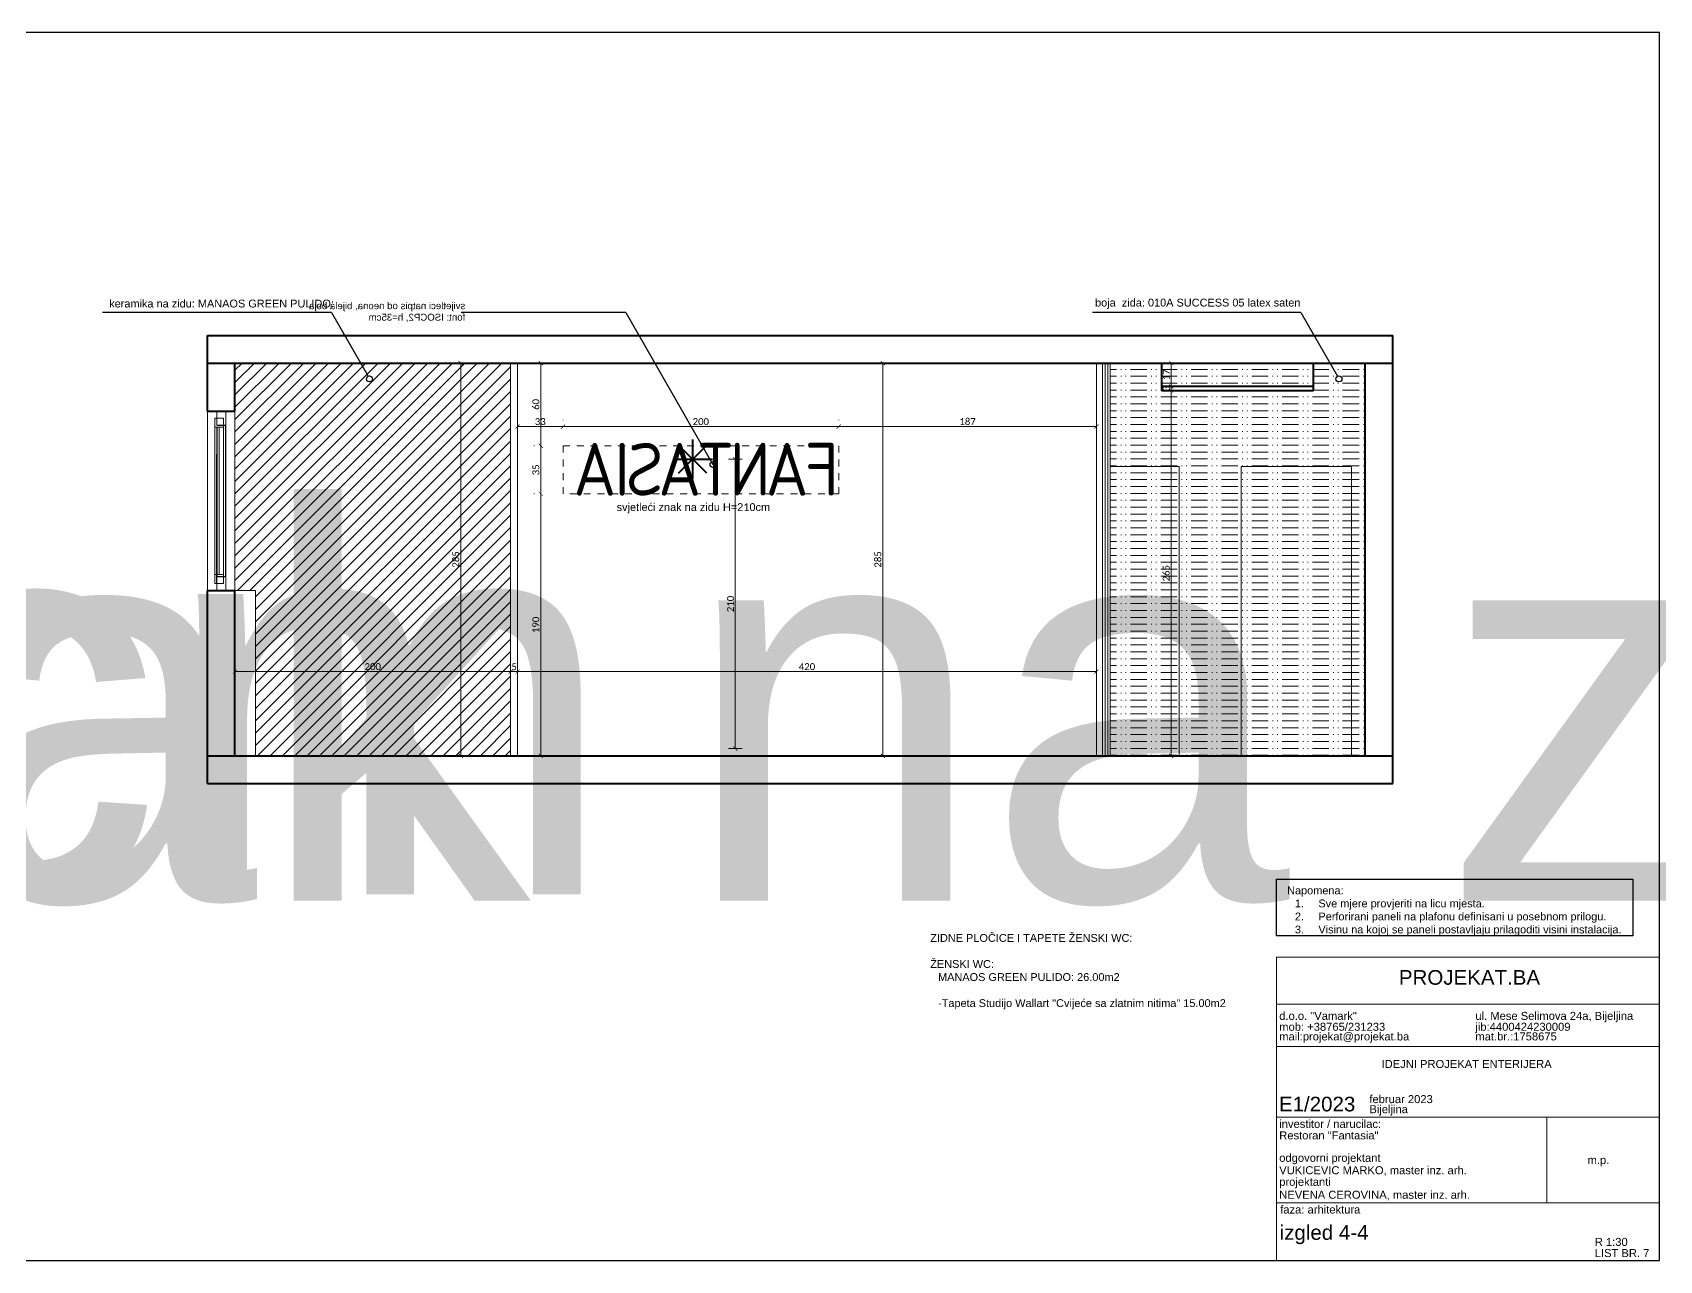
# Model space of a CAD drawing. Header units: centimetres. Extents: x -26724 to 60145, y -23645 to 6771.
# Drawn here: x 9593 to 10773, y 4039 to 4930 of the extents above; entities that cross this region are included whole.
import ezdxf

# ---------------------------------------------------------------- set-up
doc = ezdxf.new("R2010")
doc.units = ezdxf.units.CM
for name, pattern in [('AUSGEZOGEN', [0]), ('DALEKOVOD_VN', [5, 2.5, -2.5]), ('PUNKT2_S9', [0.35, 0.15, -0.1, 0, -0.1])]:
    doc.linetypes.add(name, pattern=pattern)
for name, color, linetype, lineweight in [('2.IZGLED', 7, 'Continuous', 13), ('4.KOTE', 88, 'Continuous', 15), ('kote', 7, 'Continuous', 20), ('XR$5$Fenster', 252, 'PUNKT2_S9', 13), ('XR$5$Tuerrahmen', 252, 'PUNKT2_S9', 13), ('zid', 7, 'Continuous', 40)]:
    doc.layers.add(name, color=color, linetype=linetype, lineweight=lineweight)
doc.layers.add('3.IZGLED 2', color=7, linetype='Continuous', lineweight=9, true_color=0x4a4a4a)
for name, color, linetype in [('pozicije', 7, 'Continuous'), ('tekst', 7, 'Continuous'), ('tekst @ 1', 7, 'Continuous'), ('tekst @ 50', 7, 'Continuous')]:
    doc.layers.add(name, color=color, linetype=linetype)
doc.styles.add('0.15', font='arial.ttf', dxfattribs={"height": 0.15})
doc.styles.add('Notes', font='arial.ttf', dxfattribs={"height": 3})
doc.styles.get("Standard").update_dxf_attribs({"font": 'calibri.ttf'})
doc.dimstyles.new('ja 1 30 izgledi zidova', dxfattribs={"dimtxt": 5, "dimasz": 3, "dimexe": 5, "dimexo": 5, "dimgap": 1, "dimtad": 1, "dimdec": 0, "dimtxsty": 'Standard', "dimblk": 'ARCHTICK', "dimcen": 2.5, "dimclrd": 256, "dimclrt": 7, "dimadec": 0, "dimazin": 0, "dimtfac": 1, "dimtdec": 0, "dimtix": 1, "dimtmove": 1, "dimatfit": 3, "dimldrblk": 'ARCHTICK', "dimfxl": 5, "dimfxlon": 1, "dimlwd": 0, "dimlwe": 9, "dimarcsym": 0})

# ---------------------------------------------------------------- blocks, each defined once
blk = doc.blocks.new('_ArchTick')
at = {"color": 0, "linetype": 'ByBlock', "const_width": 0.15}
blk.add_lwpolyline([(-0.5, -0.5), (0.5, 0.5)], dxfattribs=at)
blk = doc.blocks.new('*D2258')
at = {"layer": '4.KOTE', "color": 0, "lineweight": 9, "transparency": 16777216}
for p, q in [((9956.4, 4595.2), (9956.3, 4595.2)), ((9966.3, 4405.2), (9956.3, 4405.2))]:
    blk.add_line(p, q, dxfattribs=at)
at = {"layer": '4.KOTE', "lineweight": 0, "transparency": 16777216}
blk.add_line((9961.3, 4595.2), (9961.3, 4405.2), dxfattribs=at)
at = {"layer": 'Defpoints', "color": 0, "transparency": 16777216}
for p in [(9977.4, 4595.2, 1216.7), (9961.3, 4405.2), (9977.4, 4405.2)]:
    blk.add_point(p, dxfattribs=at)
at = {"layer": '4.KOTE', "lineweight": 0, "transparency": 16777216, "xscale": 3, "yscale": 3, "zscale": 3}
for p, rotation in [((9961.3, 4595.2), 90), ((9961.3, 4405.2), 270)]:
    blk.add_blockref('_ArchTick', p, dxfattribs=dict(at, rotation=rotation))
at = {"layer": '4.KOTE', "color": 7, "transparency": 16777216, "insert": (9957.7, 4500.2), "char_height": 5, "attachment_point": 5, "rotation": 90}
blk.add_mtext('190', dxfattribs=at)
blk = doc.blocks.new('*D2259')
at = {"layer": '4.KOTE', "color": 0, "lineweight": 9, "transparency": 16777216}
for p, q in [((9956.6, 4630.2), (9956.3, 4630.2)), ((9956.6, 4595.2), (9956.3, 4595.2))]:
    blk.add_line(p, q, dxfattribs=at)
at = {"layer": '4.KOTE', "lineweight": 0, "transparency": 16777216}
blk.add_line((9961.3, 4595.2), (9961.3, 4630.2), dxfattribs=at)
at = {"layer": 'Defpoints', "color": 0, "transparency": 16777216}
for p in [(9961.3, 4630.2), (9977.4, 4630.2, 608.3), (9977.4, 4595.2, 608.3)]:
    blk.add_point(p, dxfattribs=at)
at = {"layer": '4.KOTE', "lineweight": 0, "transparency": 16777216, "xscale": 3, "yscale": 3, "zscale": 3}
for p, rotation in [((9961.3, 4630.2), 90), ((9961.3, 4595.2), 270)]:
    blk.add_blockref('_ArchTick', p, dxfattribs=dict(at, rotation=rotation))
at = {"layer": '4.KOTE', "color": 7, "transparency": 16777216, "insert": (9957.7, 4612.7), "char_height": 5, "attachment_point": 5, "rotation": 90}
blk.add_mtext('35', dxfattribs=at)
blk = doc.blocks.new('*D2260')
at = {"layer": '4.KOTE', "color": 0, "lineweight": 9, "transparency": 16777216}
for p, q in [((9966.3, 4690.2), (9956.3, 4690.2)), ((9956.4, 4630.2), (9956.3, 4630.2))]:
    blk.add_line(p, q, dxfattribs=at)
at = {"layer": '4.KOTE', "lineweight": 0, "transparency": 16777216}
blk.add_line((9961.3, 4630.2), (9961.3, 4690.2), dxfattribs=at)
at = {"layer": 'Defpoints', "color": 0, "transparency": 16777216}
for p in [(9961.3, 4690.2), (9977.4, 4690.2), (9977.4, 4630.2, 1216.7)]:
    blk.add_point(p, dxfattribs=at)
at = {"layer": '4.KOTE', "lineweight": 0, "transparency": 16777216, "xscale": 3, "yscale": 3, "zscale": 3}
for p, rotation in [((9961.3, 4690.2), 90), ((9961.3, 4630.2), 270)]:
    blk.add_blockref('_ArchTick', p, dxfattribs=dict(at, rotation=rotation))
at = {"layer": '4.KOTE', "color": 7, "transparency": 16777216, "insert": (9957.7, 4660.2), "char_height": 5, "attachment_point": 5, "rotation": 90}
blk.add_mtext('60', dxfattribs=at)
blk = doc.blocks.new('*D2261')
at = {"layer": '4.KOTE', "color": 0, "lineweight": 9, "transparency": 16777216}
for p, q in [((9977.4, 4648.8), (9977.4, 4649.1)), ((10177.4, 4648.8), (10177.4, 4649.1))]:
    blk.add_line(p, q, dxfattribs=at)
at = {"layer": '4.KOTE', "lineweight": 0, "transparency": 16777216}
blk.add_line((10177.4, 4644.1), (9977.4, 4644.1), dxfattribs=at)
at = {"layer": 'Defpoints', "color": 0, "transparency": 16777216}
for p in [(9977.4, 4644.1), (9977.4, 4630.2, 608.3), (10177.4, 4630.2, 608.3)]:
    blk.add_point(p, dxfattribs=at)
at = {"layer": '4.KOTE', "lineweight": 0, "transparency": 16777216, "xscale": 3, "yscale": 3, "zscale": 3, "rotation": 180}
blk.add_blockref('_ArchTick', (9977.4, 4644.1), dxfattribs=at)
at = {"layer": '4.KOTE', "lineweight": 0, "transparency": 16777216, "xscale": 3, "yscale": 3, "zscale": 3}
blk.add_blockref('_ArchTick', (10177.4, 4644.1), dxfattribs=at)
at = {"layer": '4.KOTE', "color": 7, "transparency": 16777216, "insert": (10077.4, 4647.7), "char_height": 5, "attachment_point": 5}
blk.add_mtext('200', dxfattribs=at)
blk = doc.blocks.new('*D2262')
at = {"layer": '4.KOTE', "color": 0, "lineweight": 9, "transparency": 16777216}
for p, q in [((10177.4, 4648.8), (10177.4, 4649.1)), ((10364.4, 4648.8), (10364.4, 4649.1))]:
    blk.add_line(p, q, dxfattribs=at)
at = {"layer": '4.KOTE', "lineweight": 0, "transparency": 16777216}
blk.add_line((10177.4, 4644.1), (10364.4, 4644.1), dxfattribs=at)
at = {"layer": 'Defpoints', "color": 0, "transparency": 16777216}
for p in [(10364.4, 4644.1), (10177.4, 4630.2, 608.3), (10364.4, 4630.2, 608.3)]:
    blk.add_point(p, dxfattribs=at)
at = {"layer": '4.KOTE', "lineweight": 0, "transparency": 16777216, "xscale": 3, "yscale": 3, "zscale": 3, "rotation": 180}
blk.add_blockref('_ArchTick', (10177.4, 4644.1), dxfattribs=at)
at = {"layer": '4.KOTE', "lineweight": 0, "transparency": 16777216, "xscale": 3, "yscale": 3, "zscale": 3}
blk.add_blockref('_ArchTick', (10364.4, 4644.1), dxfattribs=at)
at = {"layer": '4.KOTE', "color": 7, "transparency": 16777216, "insert": (10270.9, 4647.7), "char_height": 5, "attachment_point": 5}
blk.add_mtext('187', dxfattribs=at)
blk = doc.blocks.new('*D2263')
at = {"layer": '4.KOTE', "color": 0, "lineweight": 9, "transparency": 16777216}
for p, q in [((9944.4, 4649), (9944.4, 4649.1)), ((9977.4, 4649), (9977.4, 4649.1))]:
    blk.add_line(p, q, dxfattribs=at)
at = {"layer": '4.KOTE', "lineweight": 0, "transparency": 16777216}
blk.add_line((9977.4, 4644.1), (9944.4, 4644.1), dxfattribs=at)
at = {"layer": 'Defpoints', "color": 0, "transparency": 16777216}
for p in [(9944.4, 4644.1), (9944.4, 4630.2, 1216.7), (9977.4, 4630.2, 1216.7)]:
    blk.add_point(p, dxfattribs=at)
at = {"layer": '4.KOTE', "lineweight": 0, "transparency": 16777216, "xscale": 3, "yscale": 3, "zscale": 3, "rotation": 180}
blk.add_blockref('_ArchTick', (9944.4, 4644.1), dxfattribs=at)
at = {"layer": '4.KOTE', "lineweight": 0, "transparency": 16777216, "xscale": 3, "yscale": 3, "zscale": 3}
blk.add_blockref('_ArchTick', (9977.4, 4644.1), dxfattribs=at)
at = {"layer": '4.KOTE', "color": 7, "transparency": 16777216, "insert": (9960.9, 4647.7), "char_height": 5, "attachment_point": 5}
blk.add_mtext('33', dxfattribs=at)
blk = doc.blocks.new('Z6666ZZZ')
at = {"layer": 'tekst @ 50', "color": 7, "ltscale": 0.8, "insert": (8913.4, 3743.3, 1216.7), "char_height": 38.269, "attachment_point": 7, "line_spacing_factor": 0.313566, "style": 'Notes'}
blk.add_mtext_dynamic_manual_height_columns('\\pi-128.07803,l153.07796,t76.53898,153.07796;{\\Fisocp2|c0;\\T0.89;FANTASIA}', width=38.269, gutter_width=750, heights=[0], dxfattribs=at)
blk = doc.blocks.new('*D2202')
at = {"layer": '4.KOTE', "lineweight": 0, "transparency": 16777216}
for p, q in [((10418.6, 4673.2), (10418.6, 4676.2)), ((10418.6, 4670.2), (10418.6, 4673.2)), ((10418.6, 4670.2), (10418.6, 4667.2))]:
    blk.add_line(p, q, dxfattribs=at)
at = {"layer": '4.KOTE', "color": 0, "lineweight": 9, "transparency": 16777216}
for p, q in [((10413.6, 4673.2), (10423.6, 4673.2)), ((10413.6, 4670.2), (10423.6, 4670.2))]:
    blk.add_line(p, q, dxfattribs=at)
at = {"layer": 'Defpoints', "color": 0, "transparency": 16777216}
for p in [(10406.1, 4673.2), (10406.1, 4670.2), (10418.6, 4673.2)]:
    blk.add_point(p, dxfattribs=at)
at = {"layer": '4.KOTE', "lineweight": 0, "transparency": 16777216, "xscale": 3, "yscale": 3, "zscale": 3}
for p, rotation in [((10418.6, 4673.2), 270), ((10418.6, 4670.2), 90)]:
    blk.add_blockref('_ArchTick', p, dxfattribs=dict(at, rotation=rotation))
at = {"layer": '4.KOTE', "color": 7, "transparency": 16777216, "insert": (10415, 4671.7), "char_height": 5, "attachment_point": 5, "rotation": 90}
blk.add_mtext('3', dxfattribs=at)
blk = doc.blocks.new('*D2203')
at = {"layer": '4.KOTE', "color": 0, "lineweight": 9, "transparency": 16777216}
for p, q in [((10413.6, 4690.2), (10423.6, 4690.2)), ((10413.6, 4673.2), (10423.6, 4673.2))]:
    blk.add_line(p, q, dxfattribs=at)
at = {"layer": '4.KOTE', "lineweight": 0, "transparency": 16777216}
blk.add_line((10418.6, 4673.2), (10418.6, 4690.2), dxfattribs=at)
at = {"layer": 'Defpoints', "color": 0, "transparency": 16777216}
for p in [(10406.1, 4690.2), (10418.6, 4690.2), (10406.1, 4673.2)]:
    blk.add_point(p, dxfattribs=at)
at = {"layer": '4.KOTE', "lineweight": 0, "transparency": 16777216, "xscale": 3, "yscale": 3, "zscale": 3}
for p, rotation in [((10418.6, 4690.2), 90), ((10418.6, 4673.2), 270)]:
    blk.add_blockref('_ArchTick', p, dxfattribs=dict(at, rotation=rotation))
at = {"layer": '4.KOTE', "color": 7, "transparency": 16777216, "insert": (10415.1, 4681.7), "char_height": 5, "attachment_point": 5, "rotation": 90}
blk.add_mtext('17', dxfattribs=at)
blk = doc.blocks.new('*D2264')
at = {"layer": '4.KOTE', "color": 0, "lineweight": 9, "transparency": 16777216}
for p, q in [((10423.6, 4670.2), (10413.6, 4670.2)), ((10423.6, 4405.2), (10413.6, 4405.2))]:
    blk.add_line(p, q, dxfattribs=at)
at = {"layer": '4.KOTE', "lineweight": 0, "transparency": 16777216}
blk.add_line((10418.6, 4670.2), (10418.6, 4405.2), dxfattribs=at)
at = {"layer": 'Defpoints', "color": 0, "transparency": 16777216}
for p in [(10521.9, 4670.2), (10418.6, 4405.2), (10521.9, 4405.2)]:
    blk.add_point(p, dxfattribs=at)
at = {"layer": '4.KOTE', "lineweight": 0, "transparency": 16777216, "xscale": 3, "yscale": 3, "zscale": 3}
for p, rotation in [((10418.6, 4670.2), 90), ((10418.6, 4405.2), 270)]:
    blk.add_blockref('_ArchTick', p, dxfattribs=dict(at, rotation=rotation))
at = {"layer": '4.KOTE', "color": 7, "transparency": 16777216, "insert": (10415, 4537.7), "char_height": 5, "attachment_point": 5, "rotation": 90}
blk.add_mtext('265', dxfattribs=at)
blk = doc.blocks.new('*D2253')
at = {"layer": '4.KOTE', "color": 0, "lineweight": 9, "transparency": 16777216}
for p, q in [((9739.4, 4471.3), (9739.4, 4461.3)), ((9939.4, 4463.2), (9939.4, 4461.3))]:
    blk.add_line(p, q, dxfattribs=at)
at = {"layer": '4.KOTE', "lineweight": 0, "transparency": 16777216}
blk.add_line((9739.4, 4466.3), (9939.4, 4466.3), dxfattribs=at)
at = {"layer": 'Defpoints', "color": 0, "transparency": 16777216}
for p in [(9739.4, 4690.2), (9939.4, 4690.2, 1216.7), (9939.4, 4466.3)]:
    blk.add_point(p, dxfattribs=at)
at = {"layer": '4.KOTE', "lineweight": 0, "transparency": 16777216, "xscale": 3, "yscale": 3, "zscale": 3, "rotation": 180}
blk.add_blockref('_ArchTick', (9739.4, 4466.3), dxfattribs=at)
at = {"layer": '4.KOTE', "lineweight": 0, "transparency": 16777216, "xscale": 3, "yscale": 3, "zscale": 3}
blk.add_blockref('_ArchTick', (9939.4, 4466.3), dxfattribs=at)
at = {"layer": '4.KOTE', "color": 7, "transparency": 16777216, "insert": (9839.4, 4469.9), "char_height": 5, "attachment_point": 5}
blk.add_mtext('200', dxfattribs=at)
blk = doc.blocks.new('*D2254')
at = {"layer": '4.KOTE', "lineweight": 0, "transparency": 16777216}
for p, q in [((9939.4, 4466.3), (9936.4, 4466.3)), ((9939.4, 4466.3), (9944.4, 4466.3)), ((9944.4, 4466.3), (9947.4, 4466.3))]:
    blk.add_line(p, q, dxfattribs=at)
at = {"layer": '4.KOTE', "color": 0, "lineweight": 9, "transparency": 16777216}
for p, q in [((9939.4, 4463.2), (9939.4, 4461.3)), ((9944.4, 4461.7), (9944.4, 4461.3))]:
    blk.add_line(p, q, dxfattribs=at)
at = {"layer": 'Defpoints', "color": 0, "transparency": 16777216}
for p in [(9939.4, 4690.2, 1216.7), (9944.4, 4510.2, 1216.7), (9944.4, 4466.3)]:
    blk.add_point(p, dxfattribs=at)
at = {"layer": '4.KOTE', "lineweight": 0, "transparency": 16777216, "xscale": 3, "yscale": 3, "zscale": 3}
blk.add_blockref('_ArchTick', (9939.4, 4466.3), dxfattribs=at)
at = {"layer": '4.KOTE', "lineweight": 0, "transparency": 16777216, "xscale": 3, "yscale": 3, "zscale": 3, "rotation": 180}
blk.add_blockref('_ArchTick', (9944.4, 4466.3), dxfattribs=at)
at = {"layer": '4.KOTE', "color": 7, "transparency": 16777216, "insert": (9941.9, 4469.8), "char_height": 5, "attachment_point": 5}
blk.add_mtext('5', dxfattribs=at)
blk = doc.blocks.new('*D2255')
at = {"layer": '4.KOTE', "lineweight": 0, "transparency": 16777216}
blk.add_line((9944.4, 4466.3), (10364.4, 4466.3), dxfattribs=at)
at = {"layer": '4.KOTE', "color": 0, "lineweight": 9, "transparency": 16777216}
for p, q in [((9944.4, 4461.7), (9944.4, 4461.3)), ((10364.4, 4461.6), (10364.4, 4461.3))]:
    blk.add_line(p, q, dxfattribs=at)
at = {"layer": 'Defpoints', "color": 0, "transparency": 16777216}
for p in [(9944.4, 4510.2, 1216.7), (10364.4, 4500.2, 1216.7), (10364.4, 4466.3)]:
    blk.add_point(p, dxfattribs=at)
at = {"layer": '4.KOTE', "lineweight": 0, "transparency": 16777216, "xscale": 3, "yscale": 3, "zscale": 3, "rotation": 180}
blk.add_blockref('_ArchTick', (9944.4, 4466.3), dxfattribs=at)
at = {"layer": '4.KOTE', "lineweight": 0, "transparency": 16777216, "xscale": 3, "yscale": 3, "zscale": 3}
blk.add_blockref('_ArchTick', (10364.4, 4466.3), dxfattribs=at)
at = {"layer": '4.KOTE', "color": 7, "transparency": 16777216, "insert": (10154.4, 4469.9), "char_height": 5, "attachment_point": 5}
blk.add_mtext('420', dxfattribs=at)
blk = doc.blocks.new('*D2256')
at = {"layer": '4.KOTE', "color": 0, "lineweight": 9, "transparency": 16777216}
for p, q in [((9898.2, 4690.2), (9908.2, 4690.2)), ((9901, 4405.2), (9908.2, 4405.2))]:
    blk.add_line(p, q, dxfattribs=at)
at = {"layer": '4.KOTE', "lineweight": 0, "transparency": 16777216}
blk.add_line((9903.2, 4690.2), (9903.2, 4405.2), dxfattribs=at)
at = {"layer": 'Defpoints', "color": 0, "transparency": 16777216}
for p in [(9885.9, 4690.2), (9896, 4405.2), (9903.2, 4405.2)]:
    blk.add_point(p, dxfattribs=at)
at = {"layer": '4.KOTE', "lineweight": 0, "transparency": 16777216, "xscale": 3, "yscale": 3, "zscale": 3}
for p, rotation in [((9903.2, 4690.2), 90), ((9903.2, 4405.2), 270)]:
    blk.add_blockref('_ArchTick', p, dxfattribs=dict(at, rotation=rotation))
at = {"layer": '4.KOTE', "color": 7, "transparency": 16777216, "insert": (9899.6, 4547.7), "char_height": 5, "attachment_point": 5, "rotation": 90}
blk.add_mtext('285', dxfattribs=at)
blk = doc.blocks.new('*D2257')
at = {"layer": '4.KOTE', "color": 0, "lineweight": 9, "transparency": 16777216}
for p, q in [((10213.9, 4690.2), (10204.4, 4690.2)), ((10213.9, 4405.2), (10204.4, 4405.2))]:
    blk.add_line(p, q, dxfattribs=at)
at = {"layer": '4.KOTE', "lineweight": 0, "transparency": 16777216}
blk.add_line((10209.4, 4690.2), (10209.4, 4405.2), dxfattribs=at)
at = {"layer": 'Defpoints', "color": 0, "transparency": 16777216}
for p in [(10218.9, 4690.2), (10209.4, 4405.2), (10218.9, 4405.2)]:
    blk.add_point(p, dxfattribs=at)
at = {"layer": '4.KOTE', "lineweight": 0, "transparency": 16777216, "xscale": 3, "yscale": 3, "zscale": 3}
for p, rotation in [((10209.4, 4690.2), 90), ((10209.4, 4405.2), 270)]:
    blk.add_blockref('_ArchTick', p, dxfattribs=dict(at, rotation=rotation))
at = {"layer": '4.KOTE', "color": 7, "transparency": 16777216, "insert": (10205.8, 4547.7), "char_height": 5, "attachment_point": 5, "rotation": 90}
blk.add_mtext('285', dxfattribs=at)
blk = doc.blocks.new('GTTTTTT')
at = {"layer": 'zid', "color": 1}
for p, q in [((3950.55, 2040.2), (3967.52, 2057.17)), ((3967.52, 2040.2), (3950.55, 2057.17)), ((3959.04, 2060.69), (3959.04, 2036.69)), ((3947.04, 2048.69), (3971.04, 2048.69))]:
    blk.add_line(p, q, dxfattribs=at)
blk = doc.blocks.new('*U3253')
at = {"layer": 'tekst @ 1', "color": 240, "ltscale": 0.8, "insert": (10016.3, 4588.5, -1316.7), "char_height": 5.676, "attachment_point": 1, "style": 'Notes'}
blk.add_mtext_dynamic_manual_height_columns('svjetle{\\fArial|b0|i0|c238|p34;ći znak na zidu H=}2{\\fCalibri|b0|i0|c238|p34;1}0cm ', width=124.95, gutter_width=12.5, heights=[0], dxfattribs=at)
at = {"layer": 'tekst @ 50', "color": 240, "ltscale": 0.8, "insert": (10016.3, 4588.5, -1316.7), "char_height": 283.795, "attachment_point": 3, "style": 'Notes'}
blk.add_mtext_dynamic_manual_height_columns('svjetle{\\fArial|b0|i0|c238|p34;ći znak na zidu H=}2{\\fCalibri|b0|i0|c238|p34;1}0cm ', width=6247.49, gutter_width=625, heights=[0], dxfattribs=at)
blk = doc.blocks.new('*U3255')
at = {"layer": 'tekst @ 50', "color": 240, "ltscale": 0.8, "insert": (7596.2, 4583.8, -1195), "char_height": 283.795, "attachment_point": 1, "style": 'Notes'}
blk.add_mtext_dynamic_manual_height_columns('svjetle{\\fArial|b0|i0|c238|p34;ći znak na zidu H=}2{\\fCalibri|b0|i0|c238|p34;1}0cm ', width=6247.49, gutter_width=625, heights=[0], dxfattribs=at)
blk = doc.blocks.new('*D2811')
at = {"layer": '4.KOTE', "color": 0, "lineweight": 9, "transparency": 16777216}
for p, q in [((10097.4, 4620.4), (10107.4, 4620.4)), ((10097.4, 4410.4), (10107.4, 4410.4))]:
    blk.add_line(p, q, dxfattribs=at)
at = {"layer": '4.KOTE', "lineweight": 0, "transparency": 16777216}
blk.add_line((10102.4, 4620.4), (10102.4, 4410.4), dxfattribs=at)
at = {"layer": 'Defpoints', "color": 0, "transparency": 16777216}
for p in [(10085.8, 4620.4), (10085.8, 4410.4), (10102.4, 4410.4)]:
    blk.add_point(p, dxfattribs=at)
at = {"layer": '4.KOTE', "lineweight": 0, "transparency": 16777216, "xscale": 3, "yscale": 3, "zscale": 3}
for p, rotation in [((10102.4, 4620.4), 90), ((10102.4, 4410.4), 270)]:
    blk.add_blockref('_ArchTick', p, dxfattribs=dict(at, rotation=rotation))
at = {"layer": '4.KOTE', "color": 7, "transparency": 16777216, "insert": (10098.9, 4515.4), "char_height": 5, "attachment_point": 5, "rotation": 90}
blk.add_mtext('210', dxfattribs=at)

msp = doc.modelspace()

# ---------------------------------------------------------------- hatches: boundary and pattern name
at = {"layer": '3.IZGLED 2'}
h = msp.add_hatch(dxfattribs=at)
h.set_pattern_fill('ANSI31', color=256, scale=2)
h.set_pattern_definition([(45, (2512.909, 0), (-4.490128, 4.490128), [])])
edge = h.paths.add_edge_path()
edge.add_line((9754.4, 4405.8), (9754.4, 4525.2))
edge.add_line((9754.4, 4525.2), (9739.4, 4525.2))
edge.add_line((9739.4, 4525.2), (9739.4, 4690.2))
edge.add_line((9739.4, 4690.2), (9939.4, 4690.2))
edge.add_line((9939.4, 4690.2), (9939.4, 4405.2))
edge.add_line((9939.4, 4405.2), (9754.4, 4405.2))
at = {"layer": '4.KOTE', "true_color": 0x636466}
h = msp.add_hatch(dxfattribs=at)
h.set_pattern_fill('ACAD_ISO12W100', color=251)
h.set_pattern_definition([(0, (1039.008, 820.6236), (0, 5), [12, -3, 0.5, -3, 0.5, -3])])
h.paths.add_polyline_path([(10549.4, 4615.2), (10549.4, 4405.2), (10559.4, 4405.2), (10559.4, 4690.2), (10374.4, 4690.2), (10374.4, 4615.2), (10424.4, 4615.2), (10424.4, 4405.2), (10469.4, 4405.2), (10469.4, 4615.2)])
h.paths.add_polyline_path([(10469.4, 4615.2), (10469.4, 4405.2), (10549.4, 4405.2), (10549.4, 4615.2)], flags=17)
h.paths.add_polyline_path([(10374.4, 4405.2), (10424.4, 4405.2), (10424.4, 4615.2), (10374.4, 4615.2)])

# ---------------------------------------------------------------- linework, layer by layer
at = {"layer": '2.IZGLED'}
for p, q in [((9939.4, 4405.2, 1216.7), (9939.4, 4690.2, 1216.7)), ((9944.4, 4405.2, 1216.7), (9944.4, 4690.2, 1216.7)), ((10368.7, 4690.2), (10368.7, 4405.2)), ((10370.7, 4690.2), (10370.7, 4405.2)), ((10372.7, 4690.2), (10372.7, 4405.2)), ((9719.4, 4525.2, -1216.7), (9719.4, 4655.2, -1216.7)), ((9739.4, 4655.2, -1216.7), (9739.4, 4525.2, -1216.7))]:
    msp.add_line(p, q, dxfattribs=at)
for points, elevation in [([(10424.4, 4405.2), (10424.4, 4615.2), (10374.4, 4615.2)], -1316.7), ([(9739.4, 4525.2), (9754.4, 4525.2), (9754.4, 4405.2)], 1054.3)]:
    msp.add_lwpolyline(points, dxfattribs=dict(at, elevation=elevation))
msp.add_lwpolyline([(10549.4, 4405.2), (10549.4, 4615.2), (10469.4, 4615.2), (10469.4, 4405.2)], dxfattribs=at)
at = {"layer": '3.IZGLED 2'}
for p, q in [((10364.4, 4405.2, 1216.7), (10364.4, 4690.2, 1216.7)), ((10374.4, 4405.2, 1216.7), (10374.4, 4690.2, 1216.7))]:
    msp.add_line(p, q, dxfattribs=at)
at = {"layer": '4.KOTE', "elevation": 1216.7}
msp.add_lwpolyline([(9944.4, 4405.2), (10364.4, 4405.2), (10364.4, 4690.2), (9944.4, 4690.2)], close=True, dxfattribs=at)
at = {"layer": '4.KOTE', "color": 7, "linetype": 'DALEKOVOD_VN', "ltscale": 2, "elevation": 1216.7}
msp.add_lwpolyline([(9977.4, 4630.2), (10177.4, 4630.2), (10177.4, 4595.2), (9977.4, 4595.2), (9977.4, 4630.2)], dxfattribs=at)
at = {"layer": 'kote', "color": 0}
for p, q in [((10494.9, 4259), (10772.8, 4259)), ((10494.9, 4039), (10494.9, 4259)), ((10494.9, 4224.9), (10772.8, 4224.9)), ((10494.9, 4194.3), (10772.8, 4194.3)), ((10494.9, 4142.9), (10772.8, 4142.9)), ((10691.1, 4142.9), (10691.1, 4080.8)), ((10772.8, 4080.8), (10494.9, 4080.8))]:
    msp.add_line(p, q, dxfattribs=at)
at = {"layer": 'tekst'}
for p, q in [((9809.5, 4726.9), (9836, 4680.6)), ((10023, 4726.9, 608.3), (10086.2, 4616.6, 608.3)), ((10512.7, 4726.9), (10539.2, 4680.6))]:
    msp.add_line(p, q, dxfattribs=at)
at = {"layer": 'tekst', "ltscale": 0.8}
for points in [[(9809.5, 4726.9), (9643.3, 4726.9)], [(10023, 4726.9), (9903.6, 4726.9)], [(10512.7, 4726.9), (10361.5, 4726.9)]]:
    msp.add_lwpolyline(points, dxfattribs=at)
at = {"layer": 'tekst', "lineweight": 25}
msp.add_lwpolyline([(10494.9, 4315.6), (10753.6, 4315.6), (10753.6, 4274.6), (10494.9, 4274.6)], close=True, dxfattribs=at)
at = {"layer": 'tekst', "color": 30}
for centre in [(9837, 4678.7), (10540.3, 4678.7), (10086.2, 4616.6, 608.3)]:
    msp.add_circle(centre, 2.16, dxfattribs=at)
at = {"layer": 'XR$5$Fenster', "color": 7, "linetype": 'AUSGEZOGEN', "lineweight": 18, "transparency": 33554687}
for p, q in [((9726.2, 4655.2, -1216.7), (9726.2, 4645.2, -1216.7)), ((9726.2, 4655.2, -1216.7), (9732.7, 4655.2, -1216.7)), ((9726.2, 4645.2, -1216.7), (9726.2, 4655.2, -1216.7)), ((9726.2, 4655.2, -1216.7), (9732.7, 4655.2, -1216.7)), ((9726.2, 4655.2, -1216.7), (9726.2, 4655.2, -1216.7)), ((9726.2, 4655.2, -1216.7), (9732.7, 4655.2, -1216.7)), ((9726.2, 4655.2, -1216.7), (9732.7, 4655.2, -1216.7)), ((9726.2, 4655.2, -1216.7), (9726.2, 4655.2, -1216.7)), ((9726.2, 4655.2, -1216.7), (9726.2, 4645.2, -1216.7)), ((9726.2, 4645.2, -1216.7), (9726.2, 4655.2, -1216.7)), ((9726.2, 4655.2, -1216.7), (9732.7, 4655.2, -1216.7)), ((9726.2, 4645.2, -1216.7), (9726.2, 4655.2, -1216.7)), ((9732.7, 4645.2, -1216.7), (9732.7, 4655.2, -1216.7)), ((9732.7, 4655.2, -1216.7), (9732.7, 4645.2, -1216.7)), ((9732.7, 4655.2, -1216.7), (9732.7, 4655.2, -1216.7)), ((9732.7, 4655.2, -1216.7), (9732.7, 4655.2, -1216.7)), ((9732.7, 4655.2, -1216.7), (9732.7, 4645.2, -1216.7)), ((9732.7, 4645.2, -1216.7), (9732.7, 4655.2, -1216.7)), ((9732.7, 4655.2, -1216.7), (9732.7, 4655.2, -1216.7)), ((9732.7, 4655.2, -1216.7), (9732.7, 4645.2, -1216.7)), ((9724.7, 4650.2, -1216.7), (9724.7, 4643.7, -1216.7)), ((9724.7, 4650.2, -1216.7), (9731.2, 4650.2, -1216.7)), ((9724.7, 4643.7, -1216.7), (9724.7, 4650.2, -1216.7)), ((9724.7, 4650.2, -1216.7), (9731.2, 4650.2, -1216.7)), ((9724.7, 4650.2, -1216.7), (9724.7, 4650.2, -1216.7)), ((9724.7, 4650.2, -1216.7), (9731.2, 4650.2, -1216.7)), ((9724.7, 4650.2, -1216.7), (9731.2, 4650.2, -1216.7)), ((9724.7, 4650.2, -1216.7), (9724.7, 4650.2, -1216.7)), ((9724.7, 4650.2, -1216.7), (9724.7, 4643.7, -1216.7)), ((9724.7, 4643.7, -1216.7), (9724.7, 4650.2, -1216.7)), ((9724.7, 4536.7, -1216.7), (9724.7, 4643.7, -1216.7)), ((9724.7, 4643.7, -1216.7), (9724.7, 4536.7, -1216.7)), ((9724.7, 4536.7, -1216.7), (9724.7, 4643.7, -1216.7)), ((9724.7, 4643.7, -1216.7), (9724.7, 4536.7, -1216.7)), ((9724.7, 4536.7, -1216.7), (9724.7, 4643.7, -1216.7)), ((9724.7, 4643.7, -1216.7), (9724.7, 4536.7, -1216.7)), ((9724.7, 4536.7, -1216.7), (9724.7, 4643.7, -1216.7)), ((9724.7, 4643.7, -1216.7), (9724.7, 4536.7, -1216.7)), ((9724.7, 4643.7, -1216.7), (9731.2, 4643.7, -1216.7)), ((9724.7, 4643.7, -1216.7), (9731.2, 4643.7, -1216.7)), ((9724.7, 4643.7, -1216.7), (9724.7, 4643.7, -1216.7)), ((9724.7, 4643.7, -1216.7), (9731.2, 4643.7, -1216.7)), ((9724.7, 4643.7, -1216.7), (9731.2, 4643.7, -1216.7)), ((9724.7, 4643.7, -1216.7), (9724.7, 4643.7, -1216.7)), ((9724.7, 4643.7, -1216.7), (9731.2, 4643.7, -1216.7)), ((9724.7, 4643.7, -1216.7), (9731.2, 4643.7, -1216.7)), ((9724.7, 4643.7, -1216.7), (9724.7, 4643.7, -1216.7)), ((9724.7, 4643.7, -1216.7), (9731.2, 4643.7, -1216.7)), ((9724.7, 4643.7, -1216.7), (9731.2, 4643.7, -1216.7)), ((9724.7, 4643.7, -1216.7), (9724.7, 4643.7, -1216.7)), ((9724.7, 4643.7, -1216.7), (9731.2, 4643.7, -1216.7)), ((9724.7, 4643.7, -1216.7), (9724.7, 4643.7, -1216.7)), ((9724.7, 4643.7, -1216.7), (9731.2, 4643.7, -1216.7)), ((9724.7, 4643.7, -1216.7), (9731.2, 4643.7, -1216.7)), ((9724.7, 4643.7, -1216.7), (9731.2, 4643.7, -1216.7)), ((9724.7, 4643.7, -1216.7), (9724.7, 4643.7, -1216.7)), ((9726.2, 4645.2, -1216.7), (9732.7, 4645.2, -1216.7)), ((9726.2, 4645.2, -1216.7), (9732.7, 4645.2, -1216.7)), ((9726.2, 4645.2, -1216.7), (9726.2, 4645.2, -1216.7)), ((9726.2, 4645.2, -1216.7), (9732.7, 4645.2, -1216.7)), ((9726.2, 4645.2, -1216.7), (9732.7, 4645.2, -1216.7)), ((9726.2, 4645.2, -1216.7), (9726.2, 4645.2, -1216.7)), ((9726.2, 4645.2, -1216.7), (9732.7, 4645.2, -1216.7)), ((9726.2, 4645.2, -1216.7), (9732.7, 4645.2, -1216.7)), ((9726.2, 4645.2, -1216.7), (9726.2, 4645.2, -1216.7)), ((9726.2, 4645.2, -1216.7), (9732.7, 4645.2, -1216.7)), ((9726.2, 4645.2, -1216.7), (9732.7, 4645.2, -1216.7)), ((9726.2, 4645.2, -1216.7), (9726.2, 4645.2, -1216.7)), ((9726.2, 4645.2, -1216.7), (9732.7, 4645.2, -1216.7)), ((9726.2, 4645.2, -1216.7), (9726.2, 4645.2, -1216.7)), ((9726.2, 4645.2, -1216.7), (9732.7, 4645.2, -1216.7)), ((9726.2, 4645.2, -1216.7), (9732.7, 4645.2, -1216.7)), ((9726.2, 4645.2, -1216.7), (9732.7, 4645.2, -1216.7)), ((9726.2, 4645.2, -1216.7), (9726.2, 4645.2, -1216.7)), ((9732.7, 4645.2, -1216.7), (9726.2, 4645.2, -1216.7)), ((9727.9, 4536.7, -1216.7), (9727.9, 4643.7, -1216.7)), ((9727.9, 4536.7, -1216.7), (9727.9, 4643.7, -1216.7)), ((9731.2, 4643.7, -1216.7), (9731.2, 4650.2, -1216.7)), ((9731.2, 4650.2, -1216.7), (9731.2, 4643.7, -1216.7)), ((9731.2, 4650.2, -1216.7), (9731.2, 4650.2, -1216.7)), ((9731.2, 4650.2, -1216.7), (9731.2, 4650.2, -1216.7)), ((9731.2, 4650.2, -1216.7), (9731.2, 4643.7, -1216.7)), ((9731.2, 4643.7, -1216.7), (9731.2, 4650.2, -1216.7)), ((9731.2, 4643.7, -1216.7), (9731.2, 4536.7, -1216.7)), ((9731.2, 4536.7, -1216.7), (9731.2, 4643.7, -1216.7)), ((9731.2, 4536.7, -1216.7), (9731.2, 4643.7, -1216.7)), ((9731.2, 4643.7, -1216.7), (9731.2, 4536.7, -1216.7)), ((9731.2, 4643.7, -1216.7), (9731.2, 4536.7, -1216.7)), ((9731.2, 4536.7, -1216.7), (9731.2, 4643.7, -1216.7)), ((9731.2, 4536.7, -1216.7), (9731.2, 4643.7, -1216.7)), ((9731.2, 4643.7, -1216.7), (9731.2, 4536.7, -1216.7)), ((9731.2, 4643.7, -1216.7), (9731.2, 4643.7, -1216.7)), ((9731.2, 4643.7, -1216.7), (9731.2, 4643.7, -1216.7)), ((9731.2, 4643.7, -1216.7), (9731.2, 4643.7, -1216.7)), ((9731.2, 4643.7, -1216.7), (9731.2, 4643.7, -1216.7)), ((9731.2, 4643.7, -1216.7), (9731.2, 4643.7, -1216.7)), ((9731.2, 4643.7, -1216.7), (9731.2, 4643.7, -1216.7)), ((9732.7, 4645.2, -1216.7), (9732.7, 4645.2, -1216.7)), ((9732.7, 4645.2, -1216.7), (9732.7, 4645.2, -1216.7)), ((9732.7, 4645.2, -1216.7), (9732.7, 4645.2, -1216.7)), ((9732.7, 4645.2, -1216.7), (9732.7, 4645.2, -1216.7)), ((9732.7, 4645.2, -1216.7), (9732.7, 4645.2, -1216.7)), ((9732.7, 4645.2, -1216.7), (9732.7, 4645.2, -1216.7)), ((9724.7, 4536.7, -1216.7), (9731.2, 4536.7, -1216.7)), ((9724.7, 4536.7, -1216.7), (9731.2, 4536.7, -1216.7)), ((9724.7, 4536.7, -1216.7), (9724.7, 4536.7, -1216.7)), ((9724.7, 4536.7, -1216.7), (9731.2, 4536.7, -1216.7)), ((9724.7, 4536.7, -1216.7), (9731.2, 4536.7, -1216.7)), ((9724.7, 4536.7, -1216.7), (9724.7, 4536.7, -1216.7)), ((9724.7, 4536.7, -1216.7), (9731.2, 4536.7, -1216.7)), ((9724.7, 4536.7, -1216.7), (9731.2, 4536.7, -1216.7)), ((9724.7, 4536.7, -1216.7), (9724.7, 4536.7, -1216.7)), ((9724.7, 4536.7, -1216.7), (9731.2, 4536.7, -1216.7)), ((9724.7, 4536.7, -1216.7), (9731.2, 4536.7, -1216.7)), ((9724.7, 4536.7, -1216.7), (9724.7, 4536.7, -1216.7)), ((9724.7, 4530.2, -1216.7), (9724.7, 4536.7, -1216.7)), ((9724.7, 4536.7, -1216.7), (9731.2, 4536.7, -1216.7)), ((9724.7, 4536.7, -1216.7), (9724.7, 4536.7, -1216.7)), ((9724.7, 4536.7, -1216.7), (9731.2, 4536.7, -1216.7)), ((9724.7, 4536.7, -1216.7), (9731.2, 4536.7, -1216.7)), ((9724.7, 4536.7, -1216.7), (9724.7, 4530.2, -1216.7)), ((9724.7, 4536.7, -1216.7), (9731.2, 4536.7, -1216.7)), ((9724.7, 4530.2, -1216.7), (9724.7, 4536.7, -1216.7)), ((9724.7, 4536.7, -1216.7), (9724.7, 4536.7, -1216.7)), ((9724.7, 4536.7, -1216.7), (9724.7, 4530.2, -1216.7)), ((9726.2, 4535.2, -1216.7), (9732.7, 4535.2, -1216.7)), ((9726.2, 4535.2, -1216.7), (9732.7, 4535.2, -1216.7)), ((9726.2, 4535.2, -1216.7), (9726.2, 4535.2, -1216.7)), ((9726.2, 4535.2, -1216.7), (9732.7, 4535.2, -1216.7)), ((9726.2, 4535.2, -1216.7), (9732.7, 4535.2, -1216.7)), ((9726.2, 4535.2, -1216.7), (9726.2, 4535.2, -1216.7)), ((9726.2, 4535.2, -1216.7), (9732.7, 4535.2, -1216.7)), ((9726.2, 4535.2, -1216.7), (9732.7, 4535.2, -1216.7)), ((9726.2, 4535.2, -1216.7), (9726.2, 4535.2, -1216.7)), ((9726.2, 4535.2, -1216.7), (9732.7, 4535.2, -1216.7)), ((9726.2, 4535.2, -1216.7), (9732.7, 4535.2, -1216.7)), ((9726.2, 4535.2, -1216.7), (9726.2, 4535.2, -1216.7)), ((9726.2, 4525.2, -1216.7), (9726.2, 4535.2, -1216.7)), ((9726.2, 4535.2, -1216.7), (9732.7, 4535.2, -1216.7)), ((9726.2, 4535.2, -1216.7), (9726.2, 4535.2, -1216.7)), ((9726.2, 4535.2, -1216.7), (9732.7, 4535.2, -1216.7)), ((9726.2, 4535.2, -1216.7), (9732.7, 4535.2, -1216.7)), ((9726.2, 4535.2, -1216.7), (9726.2, 4525.2, -1216.7)), ((9726.2, 4535.2, -1216.7), (9732.7, 4535.2, -1216.7)), ((9726.2, 4525.2, -1216.7), (9726.2, 4535.2, -1216.7)), ((9726.2, 4535.2, -1216.7), (9726.2, 4535.2, -1216.7)), ((9726.2, 4535.2, -1216.7), (9726.2, 4525.2, -1216.7)), ((9726.2, 4535.2, -1216.7), (9726.2, 4525.2, -1216.7)), ((9732.7, 4535.2, -1216.7), (9726.2, 4535.2, -1216.7)), ((9731.2, 4536.7, -1216.7), (9731.2, 4536.7, -1216.7)), ((9731.2, 4536.7, -1216.7), (9731.2, 4536.7, -1216.7)), ((9731.2, 4536.7, -1216.7), (9731.2, 4536.7, -1216.7)), ((9731.2, 4536.7, -1216.7), (9731.2, 4536.7, -1216.7)), ((9731.2, 4536.7, -1216.7), (9731.2, 4530.2, -1216.7)), ((9731.2, 4536.7, -1216.7), (9731.2, 4536.7, -1216.7)), ((9731.2, 4530.2, -1216.7), (9731.2, 4536.7, -1216.7)), ((9731.2, 4530.2, -1216.7), (9731.2, 4536.7, -1216.7)), ((9731.2, 4536.7, -1216.7), (9731.2, 4536.7, -1216.7)), ((9731.2, 4536.7, -1216.7), (9731.2, 4530.2, -1216.7)), ((9732.7, 4535.2, -1216.7), (9732.7, 4535.2, -1216.7)), ((9732.7, 4535.2, -1216.7), (9732.7, 4535.2, -1216.7)), ((9732.7, 4535.2, -1216.7), (9732.7, 4535.2, -1216.7)), ((9732.7, 4535.2, -1216.7), (9732.7, 4535.2, -1216.7)), ((9732.7, 4535.2, -1216.7), (9732.7, 4525.2, -1216.7)), ((9732.7, 4535.2, -1216.7), (9732.7, 4535.2, -1216.7)), ((9732.7, 4525.2, -1216.7), (9732.7, 4535.2, -1216.7)), ((9732.7, 4525.2, -1216.7), (9732.7, 4535.2, -1216.7)), ((9732.7, 4535.2, -1216.7), (9732.7, 4535.2, -1216.7)), ((9732.7, 4535.2, -1216.7), (9732.7, 4525.2, -1216.7)), ((9732.7, 4525.2, -1216.7), (9732.7, 4535.2, -1216.7)), ((9724.7, 4530.2, -1216.7), (9731.2, 4530.2, -1216.7)), ((9724.7, 4530.2, -1216.7), (9731.2, 4530.2, -1216.7)), ((9724.7, 4530.2, -1216.7), (9724.7, 4530.2, -1216.7)), ((9724.7, 4530.2, -1216.7), (9731.2, 4530.2, -1216.7)), ((9724.7, 4530.2, -1216.7), (9731.2, 4530.2, -1216.7)), ((9724.7, 4530.2, -1216.7), (9724.7, 4530.2, -1216.7)), ((9726.2, 4525.2, -1216.7), (9732.7, 4525.2, -1216.7)), ((9726.2, 4525.2, -1216.7), (9732.7, 4525.2, -1216.7)), ((9726.2, 4525.2, -1216.7), (9726.2, 4525.2, -1216.7)), ((9726.2, 4525.2, -1216.7), (9732.7, 4525.2, -1216.7)), ((9726.2, 4525.2, -1216.7), (9732.7, 4525.2, -1216.7)), ((9726.2, 4525.2, -1216.7), (9726.2, 4525.2, -1216.7)), ((9726.2, 4525.2, -1216.7), (9732.7, 4525.2, -1216.7)), ((9731.2, 4530.2, -1216.7), (9731.2, 4530.2, -1216.7)), ((9731.2, 4530.2, -1216.7), (9731.2, 4530.2, -1216.7)), ((9732.7, 4525.2, -1216.7), (9732.7, 4525.2, -1216.7)), ((9732.7, 4525.2, -1216.7), (9732.7, 4525.2, -1216.7)), ((9732.7, 4525.2, -1216.7), (9732.7, 4525.2, -1216.7))]:
    msp.add_line(p, q, dxfattribs=at)
at = {"layer": 'XR$5$Fenster', "color": 7, "linetype": 'AUSGEZOGEN', "lineweight": -3, "transparency": 33554687}
for p, q in [((9726.2, 4645.2, -1216.7), (9732.7, 4645.2, -1216.7)), ((9726.2, 4643.7, -1216.7), (9726.2, 4535.2, -1216.7)), ((9732.7, 4535.2, -1216.7), (9732.7, 4645.2, -1216.7)), ((9732.7, 4645.2, -1216.7), (9732.7, 4645.2, -1216.7)), ((9726.2, 4535.2, -1216.7), (9732.7, 4535.2, -1216.7)), ((9732.7, 4535.2, -1216.7), (9732.7, 4535.2, -1216.7))]:
    msp.add_line(p, q, dxfattribs=at)
at = {"layer": 'XR$5$Fenster', "color": 7, "linetype": 'AUSGEZOGEN', "lineweight": 18}
for p, q in [((9727.9, 4536.7, -1216.7), (9727.9, 4643.7, -1216.7)), ((9727.9, 4643.7, -1216.7), (9727.9, 4536.7, -1216.7)), ((9727.9, 4643.7, -1216.7), (9727.9, 4643.7, -1216.7)), ((9727.9, 4536.7, -1216.7), (9727.9, 4536.7, -1216.7))]:
    msp.add_line(p, q, dxfattribs=at)
at = {"layer": 'XR$5$Tuerrahmen', "color": 7, "linetype": 'AUSGEZOGEN', "lineweight": -3, "transparency": 33554687}
msp.add_line((9726.2, 4530.2, -1216.7), (9726.2, 4624.2, -1216.7), dxfattribs=at)
at = {"layer": 'zid'}
for p, q in [((9719.4, 4710.2), (10579.4, 4710.2)), ((9719.4, 4655.2), (9719.4, 4710.2)), ((10579.4, 4385.2), (10579.4, 4710.2)), ((9719.4, 4690.2), (10579.4, 4690.2)), ((9739.4, 4655.2), (9739.4, 4690.2)), ((10559.4, 4405.2), (10559.4, 4690.2)), ((9719.4, 4655.2, -1216.7), (9739.4, 4655.2, -1216.7)), ((9719.4, 4385.2), (9719.4, 4525.2)), ((9719.4, 4525.2, -1216.7), (9739.4, 4525.2, -1216.7)), ((9739.4, 4405.2), (9739.4, 4525.2)), ((9719.4, 4405.2), (10579.4, 4405.2)), ((9719.4, 4385.2), (10579.4, 4385.2))]:
    msp.add_line(p, q, dxfattribs=at)
at = {"layer": 'zid', "color": 30}
for p, q in [((10411.9, 4670.2), (10411.9, 4690.2)), ((10521.9, 4670.2), (10521.9, 4690.2))]:
    msp.add_line(p, q, dxfattribs=at)
at = {"layer": 'zid', "lineweight": 25, "ltscale": 12}
msp.add_lwpolyline([(9512.8, 4039), (10772.8, 4039), (10772.8, 4930), (9512.8, 4930)], close=True, dxfattribs=at)
at = {"layer": 'zid', "color": 30}
msp.add_lwpolyline([(10521.9, 4670.2), (10521.9, 4673.2), (10411.9, 4673.2), (10411.9, 4670.2), (10521.9, 4670.2)], dxfattribs=at)

# ---------------------------------------------------------------- block references
at = {"xscale": 1.2, "yscale": 1.2, "zscale": 1.2}
msp.add_blockref('GTTTTTT', (5320.6, 2162), dxfattribs=at)
at = {"layer": '4.KOTE', "xscale": -1}
msp.add_blockref('Z6666ZZZ', (19115.8, 850.6), dxfattribs=at)
at = {"layer": 'tekst', "color": 3, "lineweight": 50}
for name in ['*U3253', '*U3255']:
    msp.add_blockref(name, (0, 0), dxfattribs=at)

# ---------------------------------------------------------------- texts
at = {"layer": 'pozicije', "color": 0, "style": '0.15'}
for s, height, p in [('PROJEKAT.BA', 10.642, (10583.8, 4239.1)), ('d.o.o. "Vamark"', 5.805, (10497, 4213.6)), ('ul. Mese Selimova 24a, Bijeljina', 5.805, (10639.3, 4213.6)), ('mob: +38765/231233', 5.805, (10497, 4205.7)), ('mail:projekat@projekat.ba', 5.805, (10497, 4198.7)), ('jib:4400424230009', 5.805, (10639.3, 4205.7)), ('mat.br.:1758675', 5.805, (10639.3, 4198.7)), ('IDEJNI PROJEKAT ENTERIJERA', 5.805, (10571.2, 4178.7)), ('E1/2023', 10.64, (10496.8, 4147.2)), ('februar 2023', 5.805, (10562.4, 4153.2)), ('Bijeljina', 5.8, (10562.4, 4145.9)), ('investitor / narucilac:', 5.805, (10497, 4135.2)), ('Restoran "Fantasia"', 5.805, (10497, 4126.9)), ('VUKICEVIC MARKO, master inz. arh.', 5.805, (10497, 4101.6)), ('odgovorni projektant', 5.805, (10497, 4110.6)), ('m.p.', 5.8, (10720.7, 4109)), ('projektanti', 5.805, (10497, 4093.2)), ('NEVENA CEROVINA, master inz. arh.', 5.805, (10497, 4083.8)), ('faza: arhitektura', 5.805, (10497.7, 4073.1)), ('izgled 4-4', 10.64, (10497.3, 4054)), ('R 1:30', 5.8, (10725.9, 4049.6)), ('LIST BR. 7', 5.8, (10725.9, 4041.5))]:
    msp.add_text(s, height=height, dxfattribs=at).set_placement(p)
at = {"layer": 'tekst @ 50', "ltscale": 0.8, "char_height": 5.676, "attachment_point": 1, "style": 'Notes'}
for s, width, insert in [('\\pi-17.0277,l22.7036,t22.7036;keramika na zidu: {\\fArial|b0|i0|c238|p34;MANAOS GREEN }PULIDO: ', 290.645, (9642.5, 4736.2)), ('{\\fArial|b0|i0|c238|p34;boja  zida: 010A SUCCESS 05 latex saten}', 290.645, (10363.4, 4736.9)), ('Napomena: \\P\\pi-17.0277,l22.7036,t22.7036;1.^ISve mjere provjeriti na licu mjesta.\\P{\\fArial|b0|i0|c238|p34;2.^IPerforirani paneli na plafonu definisani u posebnom prilogu.}\\P3.^IVisinu na kojoj se paneli postavljaju prilagoditi visini instalacija.', 421.382, (10502.7, 4310.4)), ('{\\fArial|b0|i0|c238|p34;ZIDNE PLOČICE I TAPETE} {\\fArial|b0|i0|c238|p34;ŽENSKI WC:}\\P\\pi-17.0277,l22.7036,t22.7036;\\P\\pi0,l0,tz;{\\fArial|b0|i0|c238|p34;ŽENSKI WC:}\\P\\pi-17.0277,l22.7036,t22.7036;{\\fArial|b0|i0|c238|p34;MANAOS GREEN }PULIDO: 26.00m2 \\P\\P{\\fArial|b0|i0|c238|p34;-}Tapeta Studijo Wallart "Cvijeće sa zlatnim nitima" 15.00m2', 951.648, (10243.8, 4275.9))]:
    msp.add_mtext_dynamic_manual_height_columns(s, width=width, gutter_width=750, heights=[0], dxfattribs=dict(at, insert=insert))
at = {"layer": 'tekst @ 50', "ltscale": 0.8, "extrusion": (0, 0, -1), "insert": (9906.5, 4734.3), "char_height": 5, "attachment_point": 1, "text_direction": (-1, 0, 0), "style": 'Notes'}
msp.add_mtext_dynamic_manual_height_columns('sv{\\fArial|b0|i0|c238|p34;i}jetleci natpis od neona, bijela boja\\Pfont: {\\fArial|b0|i0|c238|p34;ISOCP2}, h={\\fArial|b0|i0|c238|p34;35}cm', width=290.645, gutter_width=750, heights=[0], dxfattribs=at)

# ---------------------------------------------------------------- dimensions: what is measured, and where the dimension line sits
at = {"layer": '4.KOTE'}
for base, p1, p2, picture, middle in [((9939.4, 4466.3), (9739.4, 4690.2), (9939.4, 4690.2, 1216.7), '*D2253', (9839.4, 4469.9)), ((9944.4, 4466.3), (9939.4, 4690.2, 1216.7), (9944.4, 4510.2, 1216.7), '*D2254', (9941.9, 4469.8)), ((9944.4, 4644.1), (9977.4, 4630.2, 1216.7), (9944.4, 4630.2, 1216.7), '*D2263', (9960.9, 4647.7)), ((9977.4, 4644.1, 608.3), (10177.4, 4630.2, 1216.7), (9977.4, 4630.2, 1216.7), '*D2261', (10077.4, 4647.7, 608.3)), ((10364.4, 4644.1, 608.3), (10177.4, 4630.2, 1216.7), (10364.4, 4630.2, 1216.7), '*D2262', (10270.9, 4647.7, 608.3)), ((10364.4, 4466.3), (9944.4, 4510.2, 1216.7), (10364.4, 4500.2, 1216.7), '*D2255', (10154.4, 4469.9))]:
    dim = msp.add_linear_dim(base=base, p1=p1, p2=p2, dimstyle='ja 1 30 izgledi zidova', dxfattribs=at)
    dim.commit()
    dim.dimension.update_dxf_attribs({"geometry": picture, "text_midpoint": middle})
for base, p1, p2, picture, middle in [((9903.2, 4405.2), (9885.9, 4690.2), (9896, 4405.2), '*D2256', (9899.6, 4547.7)), ((9961.3, 4690.2), (9977.4, 4630.2, 1216.7), (9977.4, 4690.2), '*D2260', (9957.7, 4660.2)), ((10209.4, 4405.2), (10218.9, 4690.2), (10218.9, 4405.2), '*D2257', (10205.8, 4547.7)), ((10418.6, 4690.2), (10406.1, 4673.2), (10406.1, 4690.2), '*D2203', (10415.1, 4681.7)), ((10418.6, 4673.2), (10406.1, 4670.2), (10406.1, 4673.2), '*D2202', (10415, 4671.7)), ((10418.6, 4405.2), (10521.9, 4670.2), (10521.9, 4405.2), '*D2264', (10415, 4537.7)), ((9961.3, 4630.2, 608.3), (9977.4, 4595.2, 1216.7), (9977.4, 4630.2, 1216.7), '*D2259', (9957.7, 4612.7, 608.3)), ((10102.4, 4410.4), (10085.8, 4620.4), (10085.8, 4410.4), '*D2811', (10098.9, 4515.4)), ((9961.3, 4405.2), (9977.4, 4595.2, 1216.7), (9977.4, 4405.2), '*D2258', (9957.7, 4500.2))]:
    dim = msp.add_linear_dim(base=base, p1=p1, p2=p2, angle=90, dimstyle='ja 1 30 izgledi zidova', dxfattribs=at)
    dim.commit()
    dim.dimension.update_dxf_attribs({"geometry": picture, "text_midpoint": middle})

doc.saveas('drawing.dxf')
